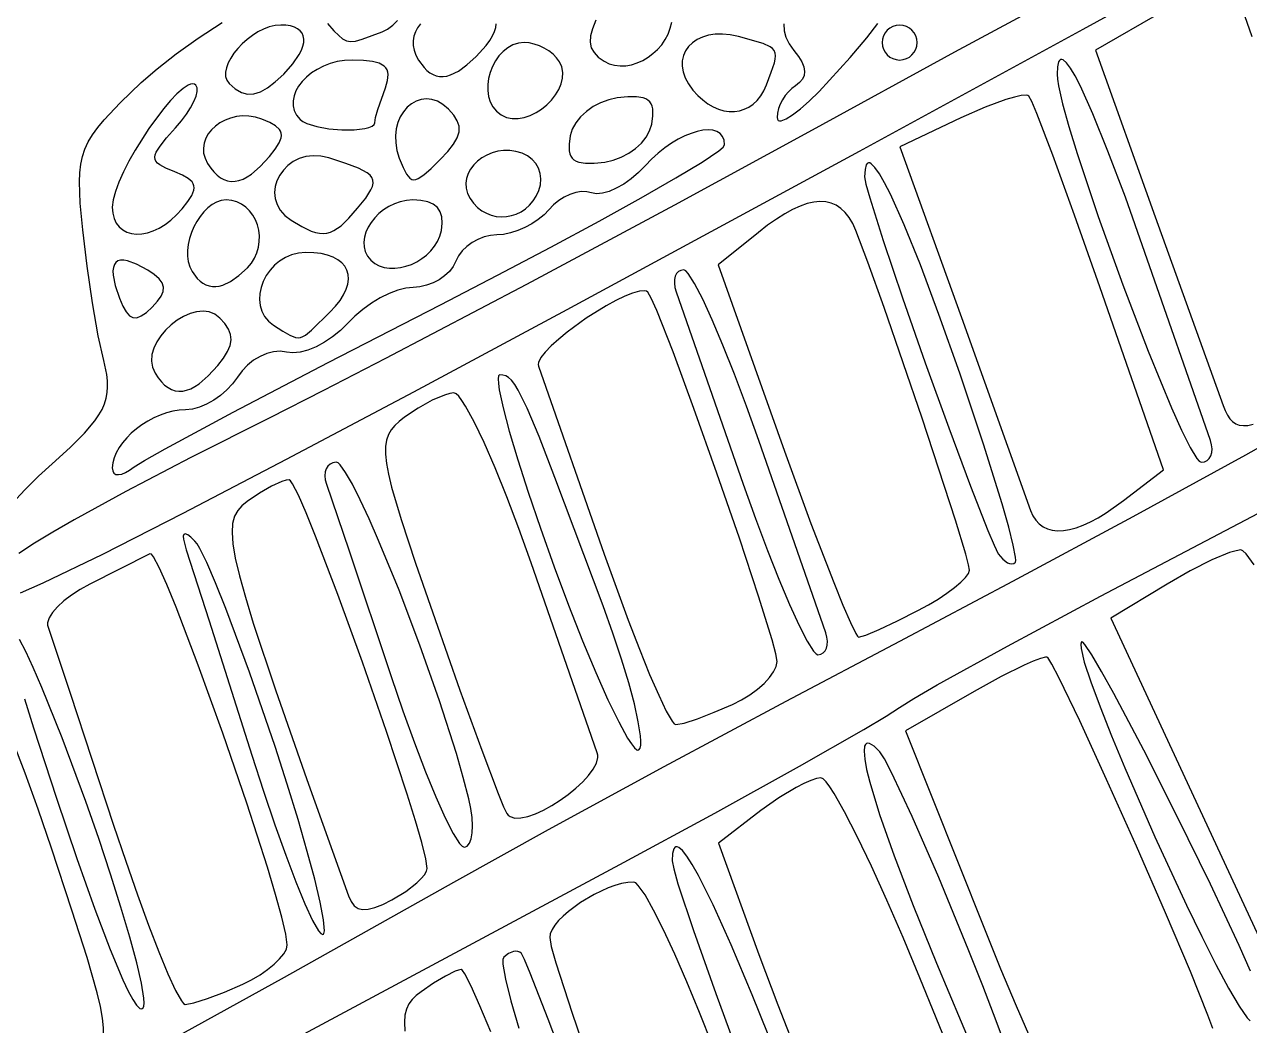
# Model space of a CAD drawing. Header units: millimetres. Extents: x -4.58 to 1.11, y 0.34 to 8.32.
# Drawn here: x -3.534 to -2.756, y 4.564 to 5.2 of the extents above; entities that cross this region are included whole.
import ezdxf

# ---------------------------------------------------------------- set-up
doc = ezdxf.new("R2010")
doc.units = ezdxf.units.MM

msp = doc.modelspace()

# ---------------------------------------------------------------- linework, layer by layer
at = {"flags": 128}
for points in [[(-3.188889, 5.019375), (-3.003229, 5.119833), (-2.861111, 5.197458), (-2.577778, 5.352847)], [(-2.738685, 5.292338), (-2.840521, 5.238118), (-2.94293, 5.182846), (-3.033333, 5.133264), (-3.120668, 5.085487), (-3.214722, 5.035111), (-3.304193, 4.988131), (-3.343677, 4.967788), (-3.377778, 4.950542), (-3.428011, 4.925188), (-3.469178, 4.903746), (-3.502009, 4.885756), (-3.515526, 4.877911), (-3.527233, 4.870757), (-3.53722, 4.864236)], [(-2.75391, 5.192542), (-2.76324, 5.219419), (-2.766667, 5.230292), (-2.766892, 5.23054), (-2.767552, 5.230528), (-2.770089, 5.229762), (-2.779406, 5.225576), (-2.793198, 5.218432), (-2.810042, 5.209028), (-2.853417, 5.184069), (-2.815389, 5.078139), (-2.772361, 4.958333), (-2.771054, 4.955048), (-2.769639, 4.952239), (-2.768076, 4.94991), (-2.766321, 4.948067), (-2.764332, 4.946716), (-2.762067, 4.945863), (-2.759483, 4.945513), (-2.756538, 4.945672), (-2.75319, 4.946345)], [(-3.541552, 4.895919), (-3.533138, 4.904905), (-3.524566, 4.913441), (-3.516069, 4.92125), (-3.504539, 4.93168), (-3.495541, 4.940651), (-3.488869, 4.948572), (-3.486342, 4.952267), (-3.484319, 4.955854), (-3.482776, 4.959384), (-3.481686, 4.962907), (-3.481024, 4.966476), (-3.480765, 4.970141), (-3.480882, 4.973954), (-3.48135, 4.977965), (-3.483236, 4.986792), (-3.486697, 5.00259), (-3.490372, 5.023519), (-3.493822, 5.046852), (-3.496611, 5.069861), (-3.498193, 5.08677), (-3.498725, 5.10035), (-3.498484, 5.106179), (-3.497844, 5.111521), (-3.496758, 5.11649), (-3.495182, 5.121201), (-3.49307, 5.12577), (-3.490376, 5.130312), (-3.487054, 5.13494), (-3.483058, 5.139771), (-3.472865, 5.1505), (-3.459431, 5.163417), (-3.449368, 5.172197), (-3.43713, 5.181701), (-3.423189, 5.191628), (-3.408016, 5.201674)], [(-3.368889, 5.168889), (-3.363108, 5.175314), (-3.359064, 5.181227), (-3.357691, 5.183958), (-3.356749, 5.186521), (-3.356238, 5.188903), (-3.356156, 5.19109), (-3.356503, 5.19307), (-3.357278, 5.194829), (-3.35848, 5.196354), (-3.360108, 5.197631), (-3.362161, 5.198648), (-3.364638, 5.19939), (-3.367538, 5.199845), (-3.370861, 5.2), (-3.374445, 5.199693), (-3.37809, 5.198815), (-3.38174, 5.197431), (-3.385338, 5.195605), (-3.388825, 5.193403), (-3.392146, 5.190889), (-3.395243, 5.188129), (-3.398059, 5.185186), (-3.400537, 5.182126), (-3.402619, 5.179013), (-3.404249, 5.175912), (-3.405369, 5.172889), (-3.405922, 5.170007), (-3.405852, 5.167332), (-3.405101, 5.164928), (-3.403611, 5.162861), (-3.399687, 5.159455), (-3.395822, 5.157207), (-3.391929, 5.156132), (-3.387917, 5.156245), (-3.383696, 5.157561), (-3.379178, 5.160097), (-3.374272, 5.163868), (-3.368889, 5.168889)], [(-3.341109, 5.201047), (-3.337042, 5.196292), (-3.334028, 5.193333), (-3.331515, 5.191211), (-3.329136, 5.189919), (-3.326526, 5.189448), (-3.323319, 5.189791), (-3.319149, 5.19094), (-3.306458, 5.195625)], [(-3.306458, 5.195625), (-3.302928, 5.197404), (-3.299635, 5.199885), (-3.296651, 5.202955)], [(-3.282123, 5.200668), (-3.283918, 5.198228), (-3.285286, 5.195618), (-3.286205, 5.192863), (-3.286655, 5.189988), (-3.286613, 5.187017), (-3.28606, 5.183975), (-3.284974, 5.180887), (-3.283333, 5.177778), (-3.279812, 5.17298), (-3.277964, 5.171123), (-3.276051, 5.169629), (-3.274071, 5.168497), (-3.272019, 5.167727), (-3.26989, 5.167319), (-3.267682, 5.167274), (-3.26539, 5.167593), (-3.263011, 5.168274), (-3.257972, 5.170727), (-3.252535, 5.174635), (-3.246667, 5.18)], [(-3.246667, 5.18), (-3.24043, 5.186916), (-3.2381, 5.190086), (-3.236293, 5.193058), (-3.235009, 5.195826), (-3.234246, 5.198383), (-3.234001, 5.200723)], [(-3.170749, 5.203048), (-3.172907, 5.197678), (-3.174104, 5.19305), (-3.174333, 5.18905), (-3.173586, 5.185561), (-3.171854, 5.182467), (-3.169129, 5.179652), (-3.165403, 5.177), (-3.162176, 5.175392), (-3.15877, 5.174403), (-3.155239, 5.173998), (-3.151636, 5.174142), (-3.148015, 5.174799), (-3.144428, 5.175933), (-3.14093, 5.177509), (-3.137573, 5.179491), (-3.134411, 5.181845), (-3.131498, 5.184534), (-3.128886, 5.187522), (-3.126629, 5.190775), (-3.124781, 5.194257), (-3.123395, 5.197933), (-3.122524, 5.201766)], [(-3.051233, 5.200781), (-3.051152, 5.196419), (-3.050058, 5.192221), (-3.047962, 5.188066), (-3.044875, 5.183833), (-3.042013, 5.180075), (-3.039936, 5.176624), (-3.038643, 5.173463), (-3.038134, 5.170576), (-3.038406, 5.167947), (-3.039459, 5.16556), (-3.041292, 5.163398), (-3.043903, 5.161444), (-3.046242, 5.159734), (-3.048425, 5.157628), (-3.050404, 5.155208), (-3.05213, 5.152557), (-3.053557, 5.149759), (-3.054635, 5.146896), (-3.055317, 5.14405), (-3.055556, 5.141306), (-3.055383, 5.140178), (-3.054875, 5.139453), (-3.05405, 5.139119), (-3.052925, 5.139164), (-3.049843, 5.140343), (-3.045764, 5.142892), (-3.040826, 5.146717), (-3.035165, 5.15172), (-3.028918, 5.157804), (-3.022222, 5.164875), (-3.00928, 5.179364), (-2.998681, 5.191842), (-2.991519, 5.200979)], [(-2.966667, 5.188889), (-2.966893, 5.191121), (-2.967543, 5.193203), (-2.968571, 5.19509), (-2.969931, 5.196736), (-2.971577, 5.198096), (-2.973464, 5.199123), (-2.975546, 5.199773), (-2.977778, 5.2), (-2.98001, 5.199773), (-2.982092, 5.199123), (-2.983979, 5.198096), (-2.985625, 5.196736), (-2.986985, 5.19509), (-2.988012, 5.193203), (-2.988662, 5.191121), (-2.988889, 5.188889), (-2.988662, 5.186657), (-2.988012, 5.184575), (-2.986985, 5.182688), (-2.985625, 5.181042), (-2.983979, 5.179682), (-2.982092, 5.178655), (-2.98001, 5.178005), (-2.977778, 5.177778), (-2.975546, 5.178005), (-2.973464, 5.178655), (-2.971577, 5.179682), (-2.969931, 5.181042), (-2.968571, 5.182688), (-2.967543, 5.184575), (-2.966893, 5.186657), (-2.966667, 5.188889)], [(-3.062306, 5.162014), (-3.059276, 5.169985), (-3.057303, 5.176007), (-3.056783, 5.178408), (-3.056611, 5.180466), (-3.056815, 5.182228), (-3.057422, 5.183743), (-3.058461, 5.185059), (-3.059959, 5.186224), (-3.064444, 5.188291), (-3.080153, 5.192722), (-3.085383, 5.193802), (-3.09032, 5.194263), (-3.094929, 5.194145), (-3.099176, 5.19349), (-3.103024, 5.192338), (-3.106441, 5.190732), (-3.109389, 5.188712), (-3.111835, 5.186319), (-3.113743, 5.183596), (-3.115079, 5.180581), (-3.115807, 5.177318), (-3.115893, 5.173847), (-3.115301, 5.17021), (-3.113997, 5.166446), (-3.111945, 5.162599), (-3.109111, 5.158708), (-3.106008, 5.155296), (-3.102788, 5.152377), (-3.099481, 5.149947), (-3.096116, 5.148006), (-3.092725, 5.146551), (-3.089337, 5.145579), (-3.085983, 5.14509), (-3.082693, 5.14508), (-3.079497, 5.145547), (-3.076425, 5.14649), (-3.073509, 5.147907), (-3.070777, 5.149794), (-3.068261, 5.152151), (-3.06599, 5.154974), (-3.063995, 5.158263), (-3.062306, 5.162014)], [(-3.193778, 5.176708), (-3.195597, 5.179154), (-3.197877, 5.181436), (-3.200528, 5.183504), (-3.203458, 5.185309), (-3.206576, 5.1868), (-3.209789, 5.187927), (-3.213008, 5.18864), (-3.216139, 5.188889), (-3.219912, 5.188491), (-3.223438, 5.187354), (-3.226687, 5.185567), (-3.229632, 5.183216), (-3.232244, 5.18039), (-3.234495, 5.177175), (-3.236356, 5.17366), (-3.2378, 5.169932), (-3.238799, 5.166079), (-3.239323, 5.162187), (-3.239345, 5.158346), (-3.238836, 5.154641), (-3.237769, 5.151161), (-3.236114, 5.147993), (-3.233844, 5.145225), (-3.230931, 5.142944), (-3.227513, 5.141352), (-3.223876, 5.140586), (-3.220098, 5.140575), (-3.216256, 5.141247), (-3.21243, 5.142532), (-3.208698, 5.144358), (-3.205138, 5.146653), (-3.201828, 5.149347), (-3.198847, 5.152369), (-3.196274, 5.155647), (-3.194186, 5.15911), (-3.192663, 5.162687), (-3.191782, 5.166306), (-3.191622, 5.169897), (-3.192261, 5.173388), (-3.193778, 5.176708)], [(-3.311111, 5.137972), (-3.310578, 5.141163), (-3.309127, 5.146417), (-3.304361, 5.160194), (-3.302966, 5.164722), (-3.302602, 5.168485), (-3.302825, 5.170095), (-3.303328, 5.171532), (-3.304119, 5.172803), (-3.305205, 5.173913), (-3.308291, 5.175679), (-3.312646, 5.176878), (-3.31833, 5.177561), (-3.325403, 5.177778), (-3.33029, 5.177508), (-3.335, 5.176732), (-3.33949, 5.175498), (-3.343719, 5.173855), (-3.347642, 5.171852), (-3.351218, 5.169537), (-3.354405, 5.166959), (-3.357158, 5.164167), (-3.359436, 5.161209), (-3.361196, 5.158135), (-3.362395, 5.154993), (-3.362991, 5.151832), (-3.36294, 5.148701), (-3.362201, 5.145648), (-3.360731, 5.142722), (-3.358486, 5.139972), (-3.35672, 5.138637), (-3.354301, 5.137443), (-3.347926, 5.135494), (-3.340207, 5.13416), (-3.331991, 5.133477), (-3.324127, 5.133482), (-3.317461, 5.134209), (-3.314842, 5.134854), (-3.31284, 5.135693), (-3.311561, 5.136731), (-3.311111, 5.137972)], [(-2.780403, 4.936111), (-2.822, 5.055556), (-2.834426, 5.09057), (-2.845452, 5.119945), (-2.854999, 5.143517), (-2.862988, 5.161127), (-2.866373, 5.167645), (-2.86934, 5.172612), (-2.871877, 5.176007), (-2.873975, 5.177811), (-2.874856, 5.17811), (-2.875624, 5.178004), (-2.876277, 5.177489), (-2.876814, 5.176564), (-2.877535, 5.173472), (-2.877778, 5.168708), (-2.877545, 5.165522), (-2.876866, 5.161296), (-2.874278, 5.150026), (-2.870236, 5.135497), (-2.864962, 5.118306), (-2.851606, 5.078335), (-2.835984, 5.034898), (-2.819872, 4.992782), (-2.812187, 4.973715), (-2.805045, 4.956773), (-2.798668, 4.942554), (-2.793279, 4.931658), (-2.789098, 4.924681), (-2.78753, 4.922849), (-2.786347, 4.922222), (-2.784252, 4.922506), (-2.782495, 4.923318), (-2.781098, 4.924603), (-2.780089, 4.926302), (-2.779489, 4.92836), (-2.779326, 4.930718), (-2.779622, 4.933321), (-2.780403, 4.936111)], [(-3.433444, 5.083194), (-3.429835, 5.087826), (-3.427377, 5.091737), (-3.426093, 5.095048), (-3.425899, 5.096516), (-3.426007, 5.097878), (-3.426421, 5.099151), (-3.427142, 5.100348), (-3.429523, 5.102577), (-3.433171, 5.104685), (-3.438111, 5.106792), (-3.4437, 5.109078), (-3.447683, 5.111199), (-3.44907, 5.112278), (-3.450055, 5.113412), (-3.450635, 5.114632), (-3.450811, 5.11597), (-3.450581, 5.117459), (-3.449946, 5.11913), (-3.447457, 5.123145), (-3.443337, 5.128272), (-3.437583, 5.134764), (-3.433905, 5.139094), (-3.430715, 5.143374), (-3.428068, 5.147494), (-3.426014, 5.151344), (-3.424606, 5.154812), (-3.423896, 5.157787), (-3.423936, 5.16016), (-3.424778, 5.161819), (-3.425694, 5.16242), (-3.426804, 5.162613), (-3.428093, 5.162418), (-3.429547, 5.161857), (-3.432892, 5.159723), (-3.436721, 5.156381), (-3.440917, 5.152003), (-3.445362, 5.146761), (-3.454533, 5.134365), (-3.463297, 5.120561), (-3.467234, 5.113559), (-3.470717, 5.106718), (-3.473631, 5.100209), (-3.475856, 5.094204), (-3.477278, 5.088874), (-3.477778, 5.084389), (-3.477479, 5.080457), (-3.476616, 5.077034), (-3.47524, 5.07412), (-3.4734, 5.071716), (-3.471146, 5.069824), (-3.468529, 5.068446), (-3.4656, 5.067582), (-3.462408, 5.067234), (-3.459004, 5.067404), (-3.455437, 5.068093), (-3.451758, 5.069301), (-3.448018, 5.071031), (-3.444266, 5.073285), (-3.440553, 5.076062), (-3.436929, 5.079365), (-3.433444, 5.083194)], [(-3.264361, 5.146583), (-3.267825, 5.149526), (-3.271346, 5.151557), (-3.274868, 5.152733), (-3.278336, 5.153108), (-3.281695, 5.152739), (-3.284888, 5.151681), (-3.287861, 5.14999), (-3.290557, 5.14772), (-3.292922, 5.144929), (-3.294899, 5.141671), (-3.296433, 5.138001), (-3.297469, 5.133976), (-3.29795, 5.129651), (-3.297822, 5.125081), (-3.297028, 5.120322), (-3.295514, 5.115431), (-3.29311, 5.109484), (-3.290953, 5.105222), (-3.2888, 5.102638), (-3.287648, 5.101973), (-3.286405, 5.101724), (-3.28504, 5.101891), (-3.283523, 5.102472), (-3.27991, 5.104874), (-3.275322, 5.108923), (-3.269514, 5.114611), (-3.2647, 5.119718), (-3.261119, 5.124251), (-3.25875, 5.128338), (-3.257573, 5.132108), (-3.257566, 5.135688), (-3.258709, 5.139209), (-3.260981, 5.142798), (-3.264361, 5.146583)], [(-3.135236, 5.137014), (-3.134498, 5.142369), (-3.13459, 5.146663), (-3.134973, 5.148432), (-3.135594, 5.149959), (-3.136465, 5.151253), (-3.137595, 5.152321), (-3.138996, 5.153171), (-3.140677, 5.153811), (-3.144922, 5.154492), (-3.150414, 5.154428), (-3.157236, 5.153681), (-3.162553, 5.152521), (-3.167646, 5.150647), (-3.172399, 5.148152), (-3.176694, 5.14513), (-3.180417, 5.141675), (-3.183451, 5.137882), (-3.185679, 5.133843), (-3.186986, 5.129653), (-3.187724, 5.124294), (-3.187633, 5.119998), (-3.18725, 5.118229), (-3.186628, 5.116701), (-3.185757, 5.115408), (-3.184627, 5.11434), (-3.183226, 5.113491), (-3.181545, 5.112852), (-3.177301, 5.112172), (-3.171809, 5.112238), (-3.164986, 5.112986), (-3.159669, 5.114141), (-3.154576, 5.116012), (-3.149824, 5.118505), (-3.145528, 5.121526), (-3.141805, 5.124981), (-3.138771, 5.128777), (-3.136543, 5.132819), (-3.135236, 5.137014)], [(-2.835653, 4.897861), (-2.810194, 4.917444), (-2.850597, 5.033722), (-2.866651, 5.079242), (-2.880493, 5.117238), (-2.890648, 5.143736), (-2.893881, 5.151432), (-2.895639, 5.154764), (-2.896313, 5.155154), (-2.897361, 5.155346), (-2.900491, 5.155162), (-2.904852, 5.154267), (-2.910267, 5.152719), (-2.923549, 5.147885), (-2.938917, 5.141111), (-2.977542, 5.122681), (-2.938569, 5.014125), (-2.894583, 4.891667), (-2.89311, 4.888307), (-2.891295, 4.885452), (-2.889149, 4.883101), (-2.886682, 4.881252), (-2.883904, 4.879904), (-2.880824, 4.879056), (-2.877453, 4.878708), (-2.8738, 4.878858), (-2.869877, 4.879504), (-2.865692, 4.880647), (-2.861255, 4.882285), (-2.856577, 4.884417), (-2.851668, 4.887041), (-2.846538, 4.890157), (-2.835653, 4.897861)], [(-3.377889, 5.116528), (-3.374281, 5.121164), (-3.371829, 5.12508), (-3.370559, 5.128396), (-3.370375, 5.129868), (-3.370497, 5.131234), (-3.370926, 5.132512), (-3.371667, 5.133715), (-3.374096, 5.135959), (-3.37781, 5.138088), (-3.382833, 5.140222), (-3.386946, 5.141483), (-3.39104, 5.142142), (-3.395064, 5.142242), (-3.398965, 5.141825), (-3.402692, 5.140935), (-3.406192, 5.139614), (-3.409413, 5.137904), (-3.412304, 5.135849), (-3.414811, 5.13349), (-3.416884, 5.130871), (-3.418469, 5.128034), (-3.419515, 5.125021), (-3.41997, 5.121876), (-3.419781, 5.11864), (-3.418896, 5.115357), (-3.417264, 5.112069), (-3.415311, 5.109172), (-3.413296, 5.106697), (-3.411216, 5.104645), (-3.409072, 5.103016), (-3.406863, 5.101811), (-3.404586, 5.101029), (-3.402241, 5.100671), (-3.399826, 5.100736), (-3.397342, 5.101225), (-3.394786, 5.102139), (-3.392157, 5.103476), (-3.389455, 5.105237), (-3.383826, 5.110033), (-3.377889, 5.116528)], [(-3.269444, 5.022306), (-3.233175, 5.041013), (-3.199338, 5.058838), (-3.168675, 5.075363), (-3.141927, 5.090172), (-3.119834, 5.102847), (-3.103136, 5.112972), (-3.092574, 5.120129), (-3.089826, 5.122465), (-3.088889, 5.123903), (-3.089227, 5.126876), (-3.090205, 5.129273), (-3.091765, 5.131109), (-3.093851, 5.1324), (-3.096406, 5.133159), (-3.099374, 5.133402), (-3.102696, 5.133144), (-3.106318, 5.132399), (-3.110181, 5.131183), (-3.11423, 5.12951), (-3.118407, 5.127394), (-3.122656, 5.124852), (-3.126921, 5.121897), (-3.131143, 5.118545), (-3.135267, 5.114811), (-3.139236, 5.110708), (-3.143631, 5.106276), (-3.148273, 5.102348), (-3.153023, 5.098997), (-3.157741, 5.096293), (-3.162287, 5.09431), (-3.166519, 5.093117), (-3.170299, 5.092786), (-3.173486, 5.093389), (-3.176526, 5.094123), (-3.179885, 5.094176), (-3.183453, 5.093594), (-3.187118, 5.092418), (-3.19077, 5.090694), (-3.194299, 5.088465), (-3.197593, 5.085775), (-3.200542, 5.082667), (-3.203612, 5.079451), (-3.207252, 5.076452), (-3.211328, 5.073735), (-3.215703, 5.071365), (-3.220243, 5.069407), (-3.224813, 5.067928), (-3.229277, 5.066993), (-3.2335, 5.066667), (-3.237582, 5.066326), (-3.241644, 5.065352), (-3.245577, 5.06381), (-3.249274, 5.061771), (-3.25263, 5.059302), (-3.255535, 5.056471), (-3.257884, 5.053348), (-3.259569, 5.05), (-3.261283, 5.046652), (-3.263702, 5.043529), (-3.266717, 5.040698), (-3.270215, 5.038229), (-3.274086, 5.03619), (-3.278218, 5.034648), (-3.282499, 5.033674), (-3.286819, 5.033333), (-3.291428, 5.032866), (-3.296547, 5.031526), (-3.302005, 5.029408), (-3.30763, 5.026604), (-3.313252, 5.02321), (-3.3187, 5.019318), (-3.323803, 5.015022), (-3.328389, 5.010417), (-3.332924, 5.005913), (-3.337871, 5.001899), (-3.343071, 4.998449), (-3.348363, 4.995637), (-3.353588, 4.993539), (-3.358586, 4.992227), (-3.363198, 4.991778), (-3.367264, 4.992264), (-3.371175, 4.992794), (-3.375334, 4.992471), (-3.379613, 4.99136), (-3.383885, 4.989526), (-3.388024, 4.987035), (-3.391901, 4.983953), (-3.395389, 4.980346), (-3.398361, 4.976278), (-3.401365, 4.972114), (-3.404952, 4.968229), (-3.40899, 4.96471), (-3.413342, 4.961641), (-3.417875, 4.959106), (-3.422453, 4.95719), (-3.426942, 4.955978), (-3.431208, 4.955556), (-3.435238, 4.955326), (-3.439318, 4.954661), (-3.443407, 4.953594), (-3.447461, 4.952158), (-3.451438, 4.950389), (-3.455294, 4.948321), (-3.458986, 4.945986), (-3.462472, 4.94342), (-3.465709, 4.940656), (-3.468653, 4.937729), (-3.471262, 4.934673), (-3.473493, 4.93152), (-3.475303, 4.928307), (-3.476649, 4.925066), (-3.477489, 4.921832), (-3.477778, 4.918639), (-3.47751, 4.916705), (-3.476737, 4.91535), (-3.4755, 4.914572), (-3.473844, 4.914368), (-3.471811, 4.914738), (-3.469446, 4.915678), (-3.466791, 4.917187), (-3.463889, 4.919264), (-3.457414, 4.923327), (-3.444249, 4.930755), (-3.401042, 4.954014), (-3.340647, 4.985658), (-3.269444, 5.022306)], [(-3.206931, 5.094861), (-3.205887, 5.098565), (-3.205587, 5.102202), (-3.206, 5.105699), (-3.207092, 5.108984), (-3.20883, 5.111985), (-3.211183, 5.114629), (-3.214116, 5.116843), (-3.217597, 5.118556), (-3.221502, 5.11973), (-3.225402, 5.120301), (-3.229244, 5.120311), (-3.232978, 5.119806), (-3.236552, 5.118831), (-3.239915, 5.11743), (-3.243015, 5.115648), (-3.2458, 5.11353), (-3.24822, 5.11112), (-3.250223, 5.108463), (-3.251757, 5.105605), (-3.252771, 5.102589), (-3.253214, 5.09946), (-3.253033, 5.096264), (-3.252178, 5.093045), (-3.250597, 5.089847), (-3.248393, 5.08678), (-3.245902, 5.084188), (-3.243169, 5.082066), (-3.240241, 5.08041), (-3.237166, 5.079213), (-3.233989, 5.078471), (-3.230758, 5.078178), (-3.227519, 5.078328), (-3.224319, 5.078917), (-3.221205, 5.079939), (-3.218223, 5.081388), (-3.215419, 5.083259), (-3.212842, 5.085548), (-3.210537, 5.088248), (-3.208551, 5.091354), (-3.206931, 5.094861)], [(-3.322, 5.083597), (-3.316853, 5.090091), (-3.313509, 5.09531), (-3.312564, 5.09753), (-3.31213, 5.099537), (-3.312228, 5.101366), (-3.312877, 5.103052), (-3.314098, 5.10463), (-3.31591, 5.106136), (-3.321393, 5.10907), (-3.329484, 5.112135), (-3.340347, 5.115611), (-3.345419, 5.116725), (-3.350259, 5.116955), (-3.354815, 5.116386), (-3.359035, 5.115106), (-3.362866, 5.113203), (-3.366256, 5.110764), (-3.369151, 5.107875), (-3.371498, 5.104625), (-3.373246, 5.1011), (-3.374342, 5.097387), (-3.374732, 5.093574), (-3.374365, 5.089748), (-3.373187, 5.085996), (-3.371146, 5.082405), (-3.368189, 5.079062), (-3.364264, 5.076056), (-3.35732, 5.071923), (-3.351406, 5.06914), (-3.348749, 5.068271), (-3.346245, 5.067758), (-3.34386, 5.067608), (-3.341559, 5.067826), (-3.339307, 5.06842), (-3.337069, 5.069395), (-3.332498, 5.072513), (-3.327568, 5.07723), (-3.322, 5.083597)], [(-2.939611, 4.978903), (-2.952793, 5.016077), (-2.964604, 5.047573), (-2.974923, 5.073144), (-2.983634, 5.092545), (-2.987348, 5.099855), (-2.990615, 5.105531), (-2.993421, 5.109541), (-2.99575, 5.111856), (-2.996731, 5.112368), (-2.997587, 5.112444), (-2.998317, 5.112081), (-2.998918, 5.111275), (-2.999727, 5.108317), (-3, 5.103542), (-2.999163, 5.098945), (-2.996787, 5.090305), (-2.988224, 5.063176), (-2.975931, 5.026718), (-2.961524, 4.985491), (-2.946621, 4.944059), (-2.93284, 4.906981), (-2.921797, 4.878821), (-2.917809, 4.86951), (-2.915111, 4.864139), (-2.912324, 4.860595), (-2.909345, 4.858394), (-2.907896, 4.857852), (-2.906531, 4.857711), (-2.905296, 4.857994), (-2.904236, 4.858722), (-2.903973, 4.859793), (-2.904123, 4.862009), (-2.905595, 4.869635), (-2.908508, 4.881107), (-2.912715, 4.895932), (-2.924439, 4.933669), (-2.939611, 4.978903)], [(-3.391972, 5.045792), (-3.389421, 5.048761), (-3.387412, 5.051974), (-3.385925, 5.05537), (-3.384942, 5.058889), (-3.384444, 5.062471), (-3.384412, 5.066056), (-3.384827, 5.069585), (-3.38567, 5.072997), (-3.386922, 5.076231), (-3.388565, 5.07923), (-3.390579, 5.081931), (-3.392945, 5.084276), (-3.395645, 5.086204), (-3.398659, 5.087656), (-3.401969, 5.088571), (-3.405556, 5.088889), (-3.408606, 5.088543), (-3.411578, 5.087552), (-3.414441, 5.085982), (-3.417163, 5.083899), (-3.419711, 5.081372), (-3.422053, 5.078468), (-3.424159, 5.075253), (-3.425995, 5.071795), (-3.42753, 5.068161), (-3.428731, 5.064418), (-3.429568, 5.060633), (-3.430007, 5.056873), (-3.430017, 5.053206), (-3.429566, 5.049698), (-3.428622, 5.046418), (-3.427153, 5.043431), (-3.42386, 5.039033), (-3.422096, 5.037337), (-3.420253, 5.035975), (-3.418332, 5.034949), (-3.416331, 5.034258), (-3.414252, 5.033902), (-3.412094, 5.033882), (-3.409856, 5.034197), (-3.40754, 5.034847), (-3.402668, 5.037153), (-3.397479, 5.040801), (-3.391972, 5.045792)], [(-3.26875, 5.069569), (-3.268202, 5.074148), (-3.268446, 5.078096), (-3.269488, 5.08142), (-3.271335, 5.084125), (-3.273993, 5.086218), (-3.277467, 5.087706), (-3.281764, 5.088594), (-3.286889, 5.088889), (-3.290969, 5.088602), (-3.294908, 5.08778), (-3.298667, 5.086476), (-3.302208, 5.084745), (-3.305492, 5.082643), (-3.30848, 5.080224), (-3.311136, 5.077544), (-3.313418, 5.074656), (-3.315291, 5.071617), (-3.316714, 5.06848), (-3.317649, 5.065301), (-3.318059, 5.062135), (-3.317904, 5.059036), (-3.317146, 5.05606), (-3.315746, 5.053261), (-3.313667, 5.050694), (-3.311105, 5.048591), (-3.308236, 5.047042), (-3.305117, 5.04602), (-3.301809, 5.045503), (-3.298369, 5.045465), (-3.294858, 5.04588), (-3.291333, 5.046726), (-3.287854, 5.047976), (-3.28448, 5.049606), (-3.28127, 5.05159), (-3.278283, 5.053906), (-3.275577, 5.056526), (-3.273212, 5.059428), (-3.271246, 5.062586), (-3.269739, 5.065974), (-3.26875, 5.069569)], [(-2.966111, 4.828056), (-2.959527, 4.831638), (-2.953384, 4.835326), (-2.947818, 4.839014), (-2.942962, 4.842595), (-2.938951, 4.845966), (-2.93592, 4.849018), (-2.934002, 4.851648), (-2.933333, 4.85375), (-2.93397, 4.857145), (-2.935785, 4.86386), (-2.942384, 4.885558), (-2.963486, 4.95017), (-2.987568, 5.020496), (-2.99789, 5.049336), (-3.005556, 5.069444), (-3.007583, 5.073839), (-3.009838, 5.077638), (-3.012325, 5.080842), (-3.015048, 5.083449), (-3.018011, 5.085461), (-3.021217, 5.086877), (-3.02467, 5.087696), (-3.028373, 5.08792), (-3.032331, 5.087548), (-3.036547, 5.08658), (-3.041025, 5.085015), (-3.045768, 5.082855), (-3.050781, 5.080098), (-3.056067, 5.076745), (-3.061629, 5.072796), (-3.067472, 5.06825), (-3.092958, 5.047611), (-3.050819, 4.929361), (-3.034077, 4.883445), (-3.019628, 4.845845), (-3.013747, 4.831376), (-3.009019, 4.820441), (-3.005636, 4.813524), (-3.004509, 4.811725), (-3.003792, 4.811111), (-2.999303, 4.812448), (-2.990701, 4.816089), (-2.979225, 4.821476), (-2.966111, 4.828056)], [(-3.455319, 5.044292), (-3.462411, 5.048187), (-3.468154, 5.050293), (-3.470514, 5.050681), (-3.472529, 5.050628), (-3.474198, 5.050137), (-3.475517, 5.04921), (-3.476486, 5.04785), (-3.477101, 5.046059), (-3.47736, 5.043839), (-3.477261, 5.041192), (-3.475979, 5.034629), (-3.473236, 5.026389), (-3.471137, 5.021456), (-3.469066, 5.017778), (-3.466939, 5.015333), (-3.46467, 5.014099), (-3.462176, 5.014053), (-3.459373, 5.015172), (-3.456176, 5.017435), (-3.4525, 5.020819), (-3.449086, 5.024521), (-3.446726, 5.027813), (-3.445431, 5.030791), (-3.445212, 5.03355), (-3.44608, 5.036185), (-3.448047, 5.03879), (-3.451123, 5.041461), (-3.455319, 5.044292)], [(-3.339583, 5.017556), (-3.336049, 5.021372), (-3.333155, 5.025094), (-3.330891, 5.028701), (-3.32925, 5.032171), (-3.328224, 5.035484), (-3.327803, 5.038618), (-3.327979, 5.041554), (-3.328743, 5.044269), (-3.330088, 5.046743), (-3.332004, 5.048956), (-3.334483, 5.050885), (-3.337517, 5.052511), (-3.341097, 5.053811), (-3.345214, 5.054766), (-3.349861, 5.055355), (-3.355028, 5.055556), (-3.3596, 5.055173), (-3.363899, 5.054081), (-3.367888, 5.052359), (-3.371531, 5.050088), (-3.374794, 5.047349), (-3.37764, 5.044222), (-3.380034, 5.040788), (-3.381941, 5.037128), (-3.383325, 5.033323), (-3.384149, 5.029453), (-3.38438, 5.025599), (-3.383981, 5.021841), (-3.382916, 5.01826), (-3.381151, 5.014938), (-3.378649, 5.011954), (-3.375375, 5.009389), (-3.36944, 5.005583), (-3.364958, 5.002921), (-3.361411, 5.00152), (-3.359826, 5.001329), (-3.358281, 5.001498), (-3.356711, 5.002041), (-3.355051, 5.002973), (-3.351203, 5.006063), (-3.339583, 5.017556)], [(-3.024736, 4.813889), (-3.067278, 4.936111), (-3.075042, 4.957873), (-3.082672, 4.978175), (-3.089975, 4.996573), (-3.096755, 5.012622), (-3.102819, 5.025878), (-3.107971, 5.035896), (-3.112018, 5.042233), (-3.113565, 5.043882), (-3.114764, 5.044444), (-3.116638, 5.044161), (-3.118195, 5.043349), (-3.119413, 5.042064), (-3.120273, 5.040365), (-3.120753, 5.038307), (-3.120832, 5.035948), (-3.120491, 5.033346), (-3.119708, 5.030556), (-3.077167, 4.908333), (-3.069403, 4.886571), (-3.061772, 4.86627), (-3.05447, 4.847872), (-3.047689, 4.831823), (-3.041626, 4.818567), (-3.036473, 4.808548), (-3.032427, 4.802211), (-3.030879, 4.800562), (-3.029681, 4.8), (-3.027802, 4.800283), (-3.026244, 4.801096), (-3.025025, 4.80238), (-3.024167, 4.80408), (-3.023688, 4.806137), (-3.02361, 4.808496), (-3.023953, 4.811099), (-3.024736, 4.813889)], [(-3.083861, 4.768444), (-3.078175, 4.771329), (-3.07287, 4.774585), (-3.068063, 4.7781), (-3.06387, 4.781764), (-3.060406, 4.785464), (-3.057789, 4.789089), (-3.056133, 4.792527), (-3.055556, 4.795667), (-3.056395, 4.800517), (-3.058777, 4.809443), (-3.067333, 4.837151), (-3.079563, 4.874045), (-3.093806, 4.915382), (-3.1084, 4.956417), (-3.121684, 4.992405), (-3.131998, 5.018602), (-3.135522, 5.026546), (-3.137681, 5.030264), (-3.138582, 5.030851), (-3.139798, 5.031148), (-3.143078, 5.030938), (-3.147335, 5.029758), (-3.152384, 5.027734), (-3.158039, 5.024991), (-3.164113, 5.021656), (-3.17678, 5.01371), (-3.188897, 5.0049), (-3.194285, 5.000485), (-3.198979, 4.996231), (-3.202793, 4.992263), (-3.205541, 4.988707), (-3.207038, 4.985689), (-3.207259, 4.98442), (-3.207097, 4.983333), (-3.165417, 4.863944), (-3.150183, 4.821896), (-3.143069, 4.803503), (-3.136538, 4.787455), (-3.130777, 4.774198), (-3.125971, 4.764175), (-3.122308, 4.757831), (-3.120962, 4.756178), (-3.119972, 4.755611), (-3.114701, 4.756601), (-3.106135, 4.759351), (-3.095461, 4.763439), (-3.083861, 4.768444)], [(-3.536017, 4.839198), (-3.521714, 4.845629), (-3.483845, 4.863918), (-3.432718, 4.889896), (-3.367243, 4.924103), (-3.28633, 4.967082), (-3.188889, 5.019375)], [(-3.410722, 4.983806), (-3.407156, 4.988438), (-3.404571, 4.992621), (-3.402963, 4.996454), (-3.402328, 5.000038), (-3.402662, 5.003472), (-3.403962, 5.006856), (-3.406224, 5.010291), (-3.409444, 5.013875), (-3.412657, 5.016314), (-3.416266, 5.017726), (-3.420169, 5.0182), (-3.424262, 5.017822), (-3.428443, 5.01668), (-3.432608, 5.014863), (-3.436653, 5.012458), (-3.440476, 5.009552), (-3.443973, 5.006234), (-3.44704, 5.002592), (-3.449576, 4.998712), (-3.451476, 4.994684), (-3.452637, 4.990594), (-3.452955, 4.98653), (-3.452328, 4.982581), (-3.450653, 4.978833), (-3.448676, 4.975895), (-3.446642, 4.973389), (-3.444547, 4.971315), (-3.442388, 4.969673), (-3.440165, 4.968463), (-3.437873, 4.967687), (-3.435512, 4.967344), (-3.433078, 4.967434), (-3.43057, 4.967958), (-3.427984, 4.968917), (-3.425319, 4.97031), (-3.422573, 4.972138), (-3.416825, 4.9771), (-3.410722, 4.983806)], [(-3.166042, 4.830944), (-3.196645, 4.912581), (-3.206778, 4.938542), (-3.214328, 4.956533), (-3.219944, 4.968002), (-3.222229, 4.971744), (-3.224274, 4.9744), (-3.226159, 4.976149), (-3.227966, 4.977175), (-3.229774, 4.977657), (-3.231667, 4.977778), (-3.232121, 4.977618), (-3.232454, 4.977145), (-3.232767, 4.975288), (-3.232622, 4.97227), (-3.232038, 4.968153), (-3.22962, 4.956872), (-3.225655, 4.941946), (-3.220284, 4.923875), (-3.213649, 4.903159), (-3.205892, 4.880297), (-3.197153, 4.855792), (-3.188022, 4.831407), (-3.179139, 4.808883), (-3.170727, 4.788697), (-3.163003, 4.771326), (-3.156191, 4.757247), (-3.150508, 4.746936), (-3.14816, 4.743343), (-3.146177, 4.740871), (-3.144587, 4.739579), (-3.143947, 4.739395), (-3.143417, 4.739528), (-3.142641, 4.740554), (-3.142211, 4.742424), (-3.142116, 4.74509), (-3.142344, 4.748507), (-3.143724, 4.757403), (-3.146255, 4.768736), (-3.149846, 4.782132), (-3.154403, 4.797215), (-3.159833, 4.813611), (-3.166042, 4.830944)], [(-3.169806, 4.73775), (-3.211722, 4.858333), (-3.219519, 4.880088), (-3.227243, 4.900368), (-3.234693, 4.918732), (-3.241668, 4.934736), (-3.247967, 4.947938), (-3.253388, 4.957896), (-3.255707, 4.961519), (-3.25773, 4.964166), (-3.259434, 4.96578), (-3.260792, 4.966306), (-3.263497, 4.965925), (-3.26681, 4.964971), (-3.274741, 4.961601), (-3.283555, 4.956704), (-3.292222, 4.950792), (-3.295552, 4.948154), (-3.298388, 4.945547), (-3.300708, 4.942809), (-3.302487, 4.93978), (-3.3037, 4.9363), (-3.304324, 4.932208), (-3.304333, 4.927343), (-3.303705, 4.921545), (-3.302414, 4.914654), (-3.300436, 4.906509), (-3.294324, 4.885815), (-3.285174, 4.85818), (-3.272792, 4.822319), (-3.256992, 4.77754), (-3.24313, 4.739377), (-3.232704, 4.711872), (-3.229246, 4.70338), (-3.227208, 4.699069), (-3.226296, 4.697952), (-3.225134, 4.697116), (-3.222133, 4.696234), (-3.218361, 4.696318), (-3.213974, 4.697264), (-3.209126, 4.698966), (-3.203972, 4.701322), (-3.198669, 4.704225), (-3.193372, 4.707571), (-3.188234, 4.711256), (-3.183412, 4.715176), (-3.179062, 4.719224), (-3.175337, 4.723298), (-3.172394, 4.727292), (-3.170388, 4.731102), (-3.169473, 4.734623), (-3.169474, 4.736242), (-3.169806, 4.73775)], [(-2.7, 4.959361), (-2.758012, 4.926798), (-2.829722, 4.887493), (-2.906016, 4.846396), (-2.977778, 4.808458), (-3.049978, 4.770345), (-3.127465, 4.728771), (-3.200942, 4.688759), (-3.261111, 4.655333), (-3.368646, 4.595009), (-3.455556, 4.546819)], [(-3.251361, 4.708333), (-3.254895, 4.721999), (-3.259258, 4.737147), (-3.269962, 4.770587), (-3.282445, 4.806045), (-3.295679, 4.840908), (-3.308636, 4.872568), (-3.31469, 4.88638), (-3.320289, 4.898413), (-3.325305, 4.90834), (-3.329609, 4.915835), (-3.333074, 4.920571), (-3.334451, 4.921803), (-3.335569, 4.922222), (-3.337727, 4.921939), (-3.339536, 4.921126), (-3.340974, 4.919842), (-3.342014, 4.918142), (-3.342632, 4.916085), (-3.342804, 4.913726), (-3.342504, 4.911123), (-3.341708, 4.908333), (-3.327557, 4.866701), (-3.300708, 4.786111), (-3.293292, 4.764349), (-3.285962, 4.744047), (-3.278908, 4.72565), (-3.272319, 4.709601), (-3.266388, 4.696345), (-3.261302, 4.686326), (-3.257253, 4.679989), (-3.255677, 4.67834), (-3.254431, 4.677778), (-3.253409, 4.677936), (-3.25249, 4.678401), (-3.250969, 4.680189), (-3.249879, 4.683015), (-3.249234, 4.686753), (-3.249047, 4.69128), (-3.249331, 4.696469), (-3.250098, 4.702195), (-3.251361, 4.708333)], [(-3.277778, 4.66425), (-3.278684, 4.670334), (-3.281252, 4.680627), (-3.285258, 4.694494), (-3.290474, 4.711301), (-3.303638, 4.75119), (-3.318941, 4.795217), (-3.334578, 4.838302), (-3.348747, 4.875365), (-3.354716, 4.890052), (-3.359641, 4.901328), (-3.363297, 4.90856), (-3.364579, 4.91046), (-3.365458, 4.911111), (-3.367462, 4.910828), (-3.370067, 4.910015), (-3.376644, 4.907031), (-3.384312, 4.902615), (-3.392194, 4.897222), (-3.395482, 4.894522), (-3.398162, 4.891523), (-3.400155, 4.887921), (-3.401382, 4.883408), (-3.401765, 4.877678), (-3.401225, 4.870425), (-3.399684, 4.861343), (-3.397061, 4.850125), (-3.393278, 4.836465), (-3.388257, 4.820056), (-3.374185, 4.777769), (-3.354212, 4.720813), (-3.327708, 4.646736), (-3.326102, 4.643148), (-3.324141, 4.640515), (-3.321742, 4.638829), (-3.318818, 4.638083), (-3.315284, 4.63827), (-3.311054, 4.639381), (-3.306044, 4.641409), (-3.300167, 4.644347), (-3.291471, 4.649629), (-3.284352, 4.655142), (-3.281613, 4.657782), (-3.279544, 4.660234), (-3.278235, 4.662417), (-3.277778, 4.66425)], [(-3.155556, 4.666667), (-3.095122, 4.699413), (-3.041458, 4.729135), (-3.000399, 4.752561), (-2.986419, 4.76089), (-2.977778, 4.766417), (-2.968796, 4.772065), (-2.953841, 4.780751), (-2.909201, 4.805498), (-2.850239, 4.83718), (-2.783333, 4.872319), (-2.716428, 4.907415)], [(-3.374458, 4.741667), (-3.390694, 4.788921), (-3.405688, 4.829288), (-3.412198, 4.84555), (-3.417775, 4.858483), (-3.422208, 4.867552), (-3.423932, 4.870471), (-3.425292, 4.872222), (-3.427875, 4.874589), (-3.429915, 4.876083), (-3.431415, 4.876703), (-3.432375, 4.87645), (-3.432796, 4.87532), (-3.432678, 4.873314), (-3.430833, 4.866667), (-3.416231, 4.821441), (-3.389222, 4.736111), (-3.381831, 4.713233), (-3.374573, 4.69189), (-3.367632, 4.672549), (-3.361193, 4.655677), (-3.355441, 4.641741), (-3.35056, 4.631209), (-3.346736, 4.624547), (-3.345278, 4.622813), (-3.344153, 4.622222), (-3.343732, 4.622378), (-3.343419, 4.622842), (-3.343108, 4.62466), (-3.343693, 4.631647), (-3.345783, 4.642693), (-3.349253, 4.657309), (-3.353981, 4.675004), (-3.35984, 4.695289), (-3.366708, 4.717673), (-3.374458, 4.741667)], [(-3.394972, 4.590667), (-3.389286, 4.593505), (-3.383981, 4.596629), (-3.379174, 4.599937), (-3.374981, 4.603326), (-3.371517, 4.606695), (-3.3689, 4.60994), (-3.367244, 4.61296), (-3.366667, 4.615653), (-3.367568, 4.622401), (-3.370124, 4.633303), (-3.374109, 4.647719), (-3.379299, 4.665011), (-3.392396, 4.705663), (-3.40762, 4.750144), (-3.423175, 4.793341), (-3.437266, 4.830139), (-3.443202, 4.844541), (-3.448098, 4.855425), (-3.451731, 4.862152), (-3.453003, 4.863757), (-3.453875, 4.864083), (-3.492097, 4.844875), (-3.49823, 4.841517), (-3.503775, 4.837915), (-3.508624, 4.834181), (-3.512668, 4.830427), (-3.515799, 4.826765), (-3.517908, 4.823309), (-3.518886, 4.820169), (-3.518917, 4.818753), (-3.518625, 4.817458), (-3.50454, 4.775599), (-3.476944, 4.691667), (-3.469299, 4.668789), (-3.461842, 4.647446), (-3.454758, 4.628105), (-3.448236, 4.611233), (-3.442461, 4.597297), (-3.43762, 4.586764), (-3.4339, 4.580102), (-3.432518, 4.578369), (-3.431486, 4.577778), (-3.426064, 4.578794), (-3.41737, 4.581561), (-3.406605, 4.585659), (-3.394972, 4.590667)], [(-2.752525, 4.857187), (-2.757774, 4.864094), (-2.759698, 4.865895), (-2.761111, 4.866514), (-2.764071, 4.866081), (-2.768238, 4.86482), (-2.779432, 4.860168), (-2.79316, 4.85327), (-2.807889, 4.844833), (-2.843542, 4.823097), (-2.786875, 4.700958), (-2.730194, 4.578819)], [(-3.494639, 4.706806), (-3.509591, 4.747229), (-3.522465, 4.779193), (-3.527966, 4.79178), (-3.532757, 4.801986), (-3.536776, 4.809721)], [(-2.754883, 4.599056), (-2.762141, 4.615269), (-2.780387, 4.654122), (-2.801455, 4.697217), (-2.822761, 4.739357), (-2.841722, 4.775345), (-2.849516, 4.789408), (-2.855755, 4.799986), (-2.860117, 4.806427), (-2.861493, 4.807894), (-2.862278, 4.808083), (-2.862729, 4.806662), (-2.862555, 4.804008), (-2.860482, 4.795333), (-2.856362, 4.78273), (-2.850496, 4.76687), (-2.843185, 4.748423), (-2.834732, 4.72806), (-2.815604, 4.684271), (-2.795526, 4.64087), (-2.785885, 4.620992), (-2.776911, 4.603224), (-2.768906, 4.588236), (-2.762172, 4.576701), (-2.75701, 4.569287), (-2.755113, 4.567336)], [(-2.778871, 4.562513), (-2.781968, 4.571081), (-2.79309, 4.598664), (-2.808969, 4.636073), (-2.827432, 4.678384), (-2.846305, 4.720668), (-2.863413, 4.758002), (-2.876582, 4.785458), (-2.88101, 4.793943), (-2.883639, 4.798111), (-2.884202, 4.798354), (-2.885193, 4.798335), (-2.888364, 4.797554), (-2.892957, 4.795856), (-2.898781, 4.79333), (-2.91335, 4.786142), (-2.930528, 4.776694), (-2.974111, 4.751611), (-2.923931, 4.625806), (-2.913678, 4.600533), (-2.90378, 4.576957), (-2.894476, 4.555592)], [(-3.533561, 4.771988), (-3.527792, 4.753486), (-3.513298, 4.708956), (-3.500326, 4.670536), (-3.488935, 4.638378), (-3.479184, 4.612628), (-3.471132, 4.593438), (-3.467762, 4.586349), (-3.464839, 4.580955), (-3.46237, 4.577275), (-3.460363, 4.575329), (-3.459535, 4.575011), (-3.458825, 4.575133), (-3.458234, 4.575698), (-3.457764, 4.576708), (-3.457511, 4.578714), (-3.457687, 4.581847), (-3.459252, 4.591231), (-3.462307, 4.604327), (-3.466701, 4.620601), (-3.472283, 4.639519), (-3.478901, 4.660548), (-3.486403, 4.683155), (-3.494639, 4.706806)], [(-3.496069, 4.538528), (-3.492599, 4.541258), (-3.489637, 4.54394), (-3.487211, 4.546752), (-3.485347, 4.549874), (-3.48407, 4.553487), (-3.483409, 4.557771), (-3.483389, 4.562905), (-3.484036, 4.569069), (-3.485378, 4.576444), (-3.487441, 4.585209), (-3.493833, 4.607629), (-3.503426, 4.63777), (-3.516431, 4.677069), (-3.524872, 4.701763), (-3.53316, 4.724801), (-3.541084, 4.745677)], [(-2.934139, 4.613028), (-2.95297, 4.658415), (-2.96984, 4.69717), (-2.982908, 4.72518), (-2.987441, 4.733871), (-2.990333, 4.738333), (-2.993991, 4.741883), (-2.996811, 4.743649), (-2.99791, 4.743875), (-2.998803, 4.743671), (-2.999493, 4.743041), (-2.999979, 4.741991), (-3.00035, 4.738651), (-2.999927, 4.733691), (-2.99872, 4.727152), (-2.996741, 4.719076), (-2.990511, 4.698478), (-2.981324, 4.672224), (-2.969267, 4.640645), (-2.954431, 4.604069), (-2.923082, 4.52946)], [(-2.964847, 4.594806), (-2.975483, 4.620335), (-2.985844, 4.644147), (-2.995672, 4.665723), (-3.004708, 4.68454), (-3.012695, 4.700078), (-3.019375, 4.711815), (-3.022143, 4.716096), (-3.024488, 4.719232), (-3.026377, 4.721156), (-3.027778, 4.721806), (-3.03056, 4.721367), (-3.034218, 4.720141), (-3.038597, 4.718212), (-3.04354, 4.715665), (-3.054495, 4.709061), (-3.065833, 4.701014), (-3.092778, 4.680292), (-3.067125, 4.609583), (-3.055135, 4.577528), (-3.041458, 4.542517)], [(-3.055889, 4.545681), (-3.071348, 4.583947), (-3.084781, 4.615722), (-3.096176, 4.640988), (-3.105524, 4.659724), (-3.109427, 4.666637), (-3.112814, 4.671911), (-3.115683, 4.675543), (-3.118033, 4.67753), (-3.119014, 4.677906), (-3.119864, 4.677871), (-3.120584, 4.677422), (-3.121173, 4.676562), (-3.12196, 4.673601), (-3.122222, 4.668986), (-3.12126, 4.663977), (-3.118527, 4.654531), (-3.108679, 4.624824), (-3.094534, 4.584856), (-3.077948, 4.539616)], [(-3.405625, 4.532472), (-3.155556, 4.666667)], [(-3.096611, 4.551944), (-3.104791, 4.572758), (-3.11283, 4.592175), (-3.120524, 4.60977), (-3.127667, 4.62512), (-3.134054, 4.637798), (-3.139482, 4.64738), (-3.143745, 4.653441), (-3.145376, 4.655018), (-3.146639, 4.655556), (-3.150349, 4.655296), (-3.154351, 4.654551), (-3.158572, 4.653369), (-3.162939, 4.651797), (-3.171817, 4.647682), (-3.180398, 4.642594), (-3.188093, 4.636921), (-3.191425, 4.633987), (-3.194317, 4.631052), (-3.196693, 4.628165), (-3.198481, 4.625375), (-3.199608, 4.622729), (-3.2, 4.620278), (-3.198982, 4.614675), (-3.196098, 4.604321), (-3.185762, 4.572183), (-3.171046, 4.529505)], [(-3.185473, 4.527613), (-3.200896, 4.568368), (-3.212418, 4.597763), (-3.216071, 4.606445), (-3.217972, 4.610181), (-3.218966, 4.610967), (-3.220169, 4.611428), (-3.221533, 4.611571), (-3.223012, 4.611408), (-3.226134, 4.610198), (-3.229167, 4.607875), (-3.229738, 4.606304), (-3.22974, 4.60339), (-3.228172, 4.593896), (-3.224731, 4.580124), (-3.219688, 4.562806)], [(-2.908882, 4.546848), (-2.916399, 4.567489), (-2.924875, 4.589723), (-2.934139, 4.613028)], [(-3.237406, 4.5605), (-3.244331, 4.576936), (-3.249924, 4.58936), (-3.253959, 4.597222), (-3.255321, 4.599271), (-3.256208, 4.599972), (-3.257849, 4.59969), (-3.26014, 4.59887), (-3.266252, 4.595851), (-3.27371, 4.591378), (-3.281681, 4.585917), (-3.284802, 4.583467), (-3.287426, 4.580924), (-3.289519, 4.578119), (-3.291049, 4.574884), (-3.291984, 4.571052), (-3.292291, 4.566455), (-3.291937, 4.560925)], [(-2.913028, 4.467722), (-2.964847, 4.594806)]]:
    msp.add_lwpolyline(points, dxfattribs=at)

doc.saveas('drawing.dxf')
